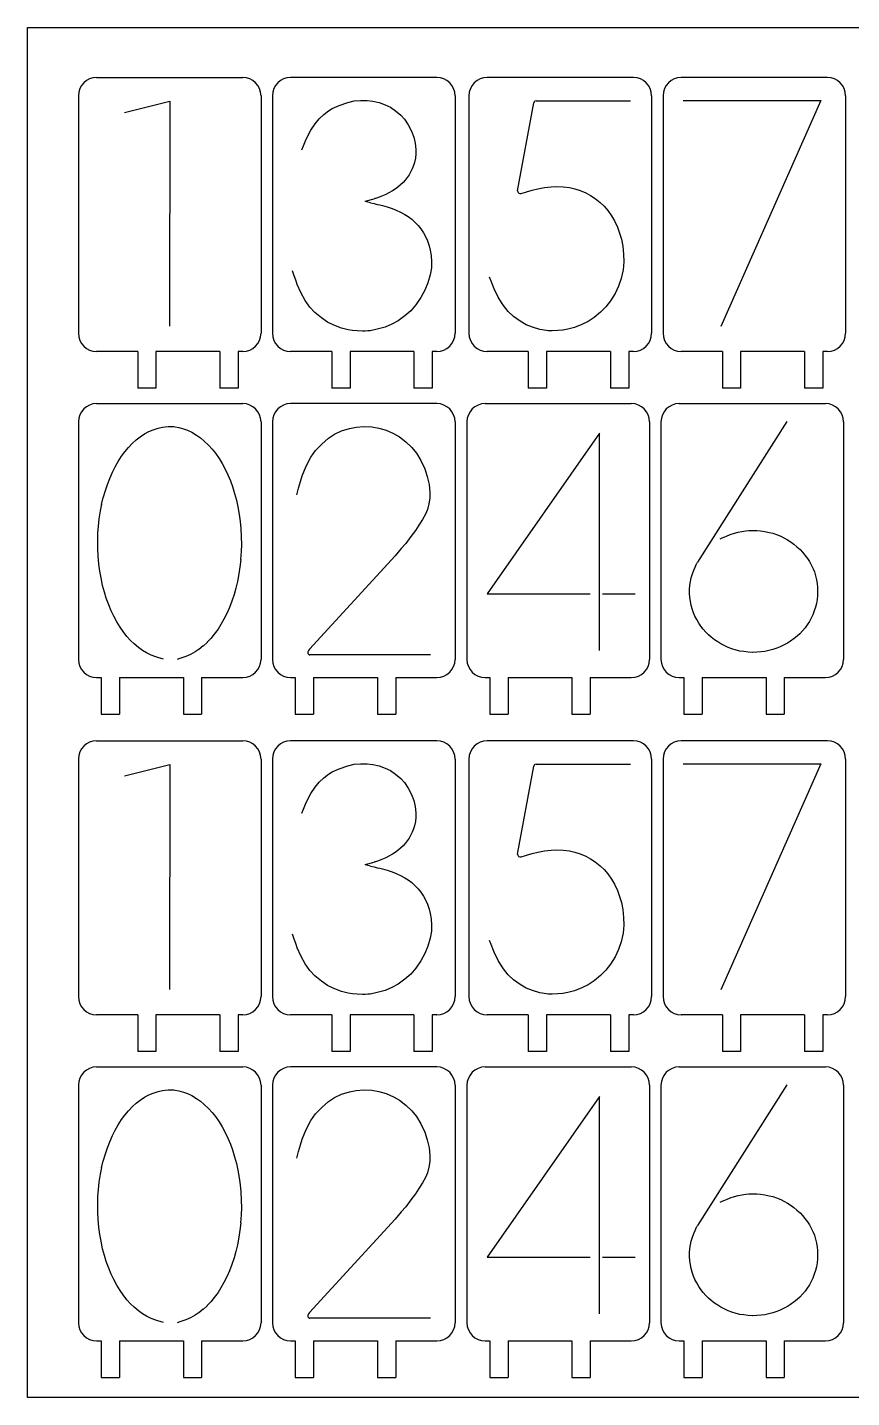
# Model space of a CAD drawing. Header units: millimetres. Extents: x 2133 to 4632, y 1065 to 2652.
# Drawn here: x 4232.3 to 4412.8, y 2005.3 to 2305.3 of the extents above; entities that cross this region are included whole.
import ezdxf

# ---------------------------------------------------------------- set-up
doc = ezdxf.new("R2010")
doc.units = ezdxf.units.MM
doc.layers.add('细实线', color=7, linetype='Continuous', lineweight=25)

msp = doc.modelspace()

# ---------------------------------------------------------------- linework, layer by layer
at = {"color": 7, "linetype": 'Continuous', "lineweight": 25}
for p, q in [((4247.468, 2294.303), (4279.468, 2294.303)), ((4321.96, 2294.303), (4289.96, 2294.303)), ((4365.004, 2294.303), (4333.004, 2294.303)), ((4407.497, 2294.303), (4375.497, 2294.303)), ((4243.468, 2290.303), (4243.468, 2238.303)), ((4283.468, 2290.303), (4283.468, 2238.303)), ((4285.96, 2290.303), (4285.96, 2238.303)), ((4325.96, 2290.303), (4325.96, 2238.303)), ((4329.004, 2290.303), (4329.004, 2238.303)), ((4369.004, 2290.303), (4369.004, 2238.303)), ((4371.497, 2290.303), (4371.497, 2238.303)), ((4411.497, 2290.303), (4411.497, 2238.303)), ((4256.468, 2234.303), (4247.468, 2234.303)), ((4256.468, 2234.303), (4256.468, 2226.303)), ((4274.468, 2234.303), (4260.468, 2234.303)), ((4260.468, 2234.303), (4260.468, 2226.303)), ((4274.468, 2234.303), (4274.468, 2226.303)), ((4279.468, 2234.303), (4278.468, 2234.303)), ((4278.468, 2234.303), (4278.468, 2226.303)), ((4298.96, 2234.303), (4289.96, 2234.303)), ((4298.96, 2234.303), (4298.96, 2226.303)), ((4316.96, 2234.303), (4302.96, 2234.303)), ((4302.96, 2234.303), (4302.96, 2226.303)), ((4316.96, 2234.303), (4316.96, 2226.303)), ((4321.96, 2234.303), (4320.96, 2234.303)), ((4320.96, 2234.303), (4320.96, 2226.303)), ((4342.004, 2234.303), (4333.004, 2234.303)), ((4342.004, 2234.303), (4342.004, 2226.303)), ((4360.004, 2234.303), (4346.004, 2234.303)), ((4346.004, 2234.303), (4346.004, 2226.303)), ((4360.004, 2234.303), (4360.004, 2226.303)), ((4365.004, 2234.303), (4364.004, 2234.303)), ((4364.004, 2234.303), (4364.004, 2226.303)), ((4384.497, 2234.303), (4375.497, 2234.303)), ((4384.497, 2234.303), (4384.497, 2226.303)), ((4402.497, 2234.303), (4388.497, 2234.303)), ((4388.497, 2234.303), (4388.497, 2226.303)), ((4402.497, 2234.303), (4402.497, 2226.303)), ((4407.497, 2234.303), (4406.497, 2234.303)), ((4406.497, 2234.303), (4406.497, 2226.303)), ((4260.468, 2226.303), (4256.468, 2226.303)), ((4278.468, 2226.303), (4274.468, 2226.303)), ((4302.96, 2226.303), (4298.96, 2226.303)), ((4320.96, 2226.303), (4316.96, 2226.303)), ((4346.004, 2226.303), (4342.004, 2226.303)), ((4364.004, 2226.303), (4360.004, 2226.303)), ((4388.497, 2226.303), (4384.497, 2226.303)), ((4406.497, 2226.303), (4402.497, 2226.303)), ((4247.468, 2222.891), (4279.468, 2222.891)), ((4321.96, 2222.891), (4289.96, 2222.891)), ((4332.56, 2222.891), (4364.56, 2222.891)), ((4375.052, 2222.891), (4407.052, 2222.891)), ((4243.468, 2218.891), (4243.468, 2166.891)), ((4283.468, 2218.891), (4283.468, 2166.891)), ((4285.96, 2218.891), (4285.96, 2166.891)), ((4325.96, 2218.891), (4325.96, 2166.891)), ((4328.56, 2218.891), (4328.56, 2166.891)), ((4368.56, 2218.891), (4368.56, 2166.891)), ((4371.052, 2218.891), (4371.052, 2166.891)), ((4411.052, 2218.891), (4411.052, 2166.891)), ((4247.468, 2162.891), (4248.468, 2162.891)), ((4248.468, 2162.891), (4248.468, 2154.891)), ((4252.468, 2162.891), (4252.468, 2154.891)), ((4252.468, 2162.891), (4266.468, 2162.891)), ((4266.468, 2162.891), (4266.468, 2154.891)), ((4270.468, 2162.891), (4279.468, 2162.891)), ((4270.468, 2162.891), (4270.468, 2154.891)), ((4289.96, 2162.891), (4290.96, 2162.891)), ((4290.96, 2162.891), (4290.96, 2154.891)), ((4294.96, 2162.891), (4294.96, 2154.891)), ((4294.96, 2162.891), (4308.96, 2162.891)), ((4308.96, 2162.891), (4308.96, 2154.891)), ((4312.96, 2162.891), (4321.96, 2162.891)), ((4312.96, 2162.891), (4312.96, 2154.891)), ((4332.56, 2162.891), (4333.56, 2162.891)), ((4333.56, 2162.891), (4333.56, 2154.891)), ((4337.56, 2162.891), (4337.56, 2154.891)), ((4337.56, 2162.891), (4351.56, 2162.891)), ((4351.56, 2162.891), (4351.56, 2154.891)), ((4355.56, 2162.891), (4364.56, 2162.891)), ((4355.56, 2162.891), (4355.56, 2154.891)), ((4375.052, 2162.891), (4376.052, 2162.891)), ((4376.052, 2162.891), (4376.052, 2154.891)), ((4380.052, 2162.891), (4380.052, 2154.891)), ((4380.052, 2162.891), (4394.052, 2162.891)), ((4394.052, 2162.891), (4394.052, 2154.891)), ((4398.052, 2162.891), (4407.052, 2162.891)), ((4398.052, 2162.891), (4398.052, 2154.891)), ((4248.468, 2154.891), (4252.468, 2154.891)), ((4266.468, 2154.891), (4270.468, 2154.891)), ((4290.96, 2154.891), (4294.96, 2154.891)), ((4308.96, 2154.891), (4312.96, 2154.891)), ((4333.56, 2154.891), (4337.56, 2154.891)), ((4351.56, 2154.891), (4355.56, 2154.891)), ((4376.052, 2154.891), (4380.052, 2154.891)), ((4394.052, 2154.891), (4398.052, 2154.891)), ((4247.468, 2149.068), (4279.468, 2149.068)), ((4321.96, 2149.068), (4289.96, 2149.068)), ((4365.004, 2149.068), (4333.004, 2149.068)), ((4407.497, 2149.068), (4375.497, 2149.068)), ((4243.468, 2145.068), (4243.468, 2093.068)), ((4283.468, 2145.068), (4283.468, 2093.068)), ((4285.96, 2145.068), (4285.96, 2093.068)), ((4325.96, 2145.068), (4325.96, 2093.068)), ((4329.004, 2145.068), (4329.004, 2093.068)), ((4369.004, 2145.068), (4369.004, 2093.068)), ((4371.497, 2145.068), (4371.497, 2093.068)), ((4411.497, 2145.068), (4411.497, 2093.068)), ((4256.468, 2089.068), (4247.468, 2089.068)), ((4256.468, 2089.068), (4256.468, 2081.068)), ((4274.468, 2089.068), (4260.468, 2089.068)), ((4260.468, 2089.068), (4260.468, 2081.068)), ((4274.468, 2089.068), (4274.468, 2081.068)), ((4279.468, 2089.068), (4278.468, 2089.068)), ((4278.468, 2089.068), (4278.468, 2081.068)), ((4298.96, 2089.068), (4289.96, 2089.068)), ((4298.96, 2089.068), (4298.96, 2081.068)), ((4316.96, 2089.068), (4302.96, 2089.068)), ((4302.96, 2089.068), (4302.96, 2081.068)), ((4316.96, 2089.068), (4316.96, 2081.068)), ((4321.96, 2089.068), (4320.96, 2089.068)), ((4320.96, 2089.068), (4320.96, 2081.068)), ((4342.004, 2089.068), (4333.004, 2089.068)), ((4342.004, 2089.068), (4342.004, 2081.068)), ((4360.004, 2089.068), (4346.004, 2089.068)), ((4346.004, 2089.068), (4346.004, 2081.068)), ((4360.004, 2089.068), (4360.004, 2081.068)), ((4365.004, 2089.068), (4364.004, 2089.068)), ((4364.004, 2089.068), (4364.004, 2081.068)), ((4384.497, 2089.068), (4375.497, 2089.068)), ((4384.497, 2089.068), (4384.497, 2081.068)), ((4402.497, 2089.068), (4388.497, 2089.068)), ((4388.497, 2089.068), (4388.497, 2081.068)), ((4402.497, 2089.068), (4402.497, 2081.068)), ((4407.497, 2089.068), (4406.497, 2089.068)), ((4406.497, 2089.068), (4406.497, 2081.068)), ((4260.468, 2081.068), (4256.468, 2081.068)), ((4278.468, 2081.068), (4274.468, 2081.068)), ((4302.96, 2081.068), (4298.96, 2081.068)), ((4320.96, 2081.068), (4316.96, 2081.068)), ((4346.004, 2081.068), (4342.004, 2081.068)), ((4364.004, 2081.068), (4360.004, 2081.068)), ((4388.497, 2081.068), (4384.497, 2081.068)), ((4406.497, 2081.068), (4402.497, 2081.068)), ((4247.468, 2077.656), (4279.468, 2077.656)), ((4321.96, 2077.656), (4289.96, 2077.656)), ((4332.56, 2077.656), (4364.56, 2077.656)), ((4375.052, 2077.656), (4407.052, 2077.656)), ((4243.468, 2073.656), (4243.468, 2021.656)), ((4283.468, 2073.656), (4283.468, 2021.656)), ((4285.96, 2073.656), (4285.96, 2021.656)), ((4325.96, 2073.656), (4325.96, 2021.656)), ((4328.56, 2073.656), (4328.56, 2021.656)), ((4368.56, 2073.656), (4368.56, 2021.656)), ((4371.052, 2073.656), (4371.052, 2021.656)), ((4411.052, 2073.656), (4411.052, 2021.656)), ((4247.468, 2017.656), (4248.468, 2017.656)), ((4248.468, 2017.656), (4248.468, 2009.656)), ((4252.468, 2017.656), (4252.468, 2009.656)), ((4252.468, 2017.656), (4266.468, 2017.656)), ((4266.468, 2017.656), (4266.468, 2009.656)), ((4270.468, 2017.656), (4279.468, 2017.656)), ((4270.468, 2017.656), (4270.468, 2009.656)), ((4289.96, 2017.656), (4290.96, 2017.656)), ((4290.96, 2017.656), (4290.96, 2009.656)), ((4294.96, 2017.656), (4294.96, 2009.656)), ((4294.96, 2017.656), (4308.96, 2017.656)), ((4308.96, 2017.656), (4308.96, 2009.656)), ((4312.96, 2017.656), (4321.96, 2017.656)), ((4312.96, 2017.656), (4312.96, 2009.656)), ((4332.56, 2017.656), (4333.56, 2017.656)), ((4333.56, 2017.656), (4333.56, 2009.656)), ((4337.56, 2017.656), (4337.56, 2009.656)), ((4337.56, 2017.656), (4351.56, 2017.656)), ((4351.56, 2017.656), (4351.56, 2009.656)), ((4355.56, 2017.656), (4364.56, 2017.656)), ((4355.56, 2017.656), (4355.56, 2009.656)), ((4375.052, 2017.656), (4376.052, 2017.656)), ((4376.052, 2017.656), (4376.052, 2009.656)), ((4380.052, 2017.656), (4380.052, 2009.656)), ((4380.052, 2017.656), (4394.052, 2017.656)), ((4394.052, 2017.656), (4394.052, 2009.656)), ((4398.052, 2017.656), (4407.052, 2017.656)), ((4398.052, 2017.656), (4398.052, 2009.656)), ((4248.468, 2009.656), (4252.468, 2009.656)), ((4266.468, 2009.656), (4270.468, 2009.656)), ((4290.96, 2009.656), (4294.96, 2009.656)), ((4308.96, 2009.656), (4312.96, 2009.656)), ((4333.56, 2009.656), (4337.56, 2009.656)), ((4351.56, 2009.656), (4355.56, 2009.656)), ((4376.052, 2009.656), (4380.052, 2009.656)), ((4394.052, 2009.656), (4398.052, 2009.656))]:
    msp.add_line(p, q, dxfattribs=at)
for points in [[(4302.471, 2288.833), (4303.844, 2289.153)], [(4303.844, 2289.153), (4305.24, 2289.264)], [(4305.24, 2289.264), (4306.729, 2289.257)], [(4306.729, 2289.257), (4307.977, 2289.117)], [(4307.977, 2289.117), (4309.319, 2288.787)], [(4296.224, 2285.232), (4297.23, 2286.186)], [(4297.23, 2286.186), (4298.231, 2286.983)], [(4298.231, 2286.983), (4299.069, 2287.476)], [(4299.069, 2287.476), (4300.61, 2288.148)], [(4300.61, 2288.148), (4302.471, 2288.833)], [(4309.319, 2288.787), (4310.692, 2288.313)], [(4310.692, 2288.313), (4311.812, 2287.776)], [(4311.812, 2287.776), (4312.945, 2287.011)], [(4312.945, 2287.011), (4314.08, 2286.06)], [(4314.08, 2286.06), (4314.926, 2285.147)], [(4294.385, 2282.737), (4295.328, 2284.172)], [(4295.328, 2284.172), (4296.224, 2285.232)], [(4314.926, 2285.147), (4315.713, 2283.959)], [(4315.713, 2283.959), (4316.427, 2282.567)], [(4292.796, 2279.324), (4293.231, 2280.408)], [(4293.231, 2280.408), (4293.574, 2281.215)], [(4293.574, 2281.215), (4294.385, 2282.737)], [(4316.427, 2282.567), (4316.905, 2281.261)], [(4316.905, 2281.261), (4317.221, 2279.892)], [(4292.435, 2278.425), (4292.796, 2279.324)], [(4317.221, 2279.892), (4317.396, 2278.563)], [(4317.388, 2277.575), (4317.265, 2276.633)], [(4317.396, 2278.563), (4317.388, 2277.575)], [(4316.584, 2274.318), (4316.239, 2273.598)], [(4316.867, 2275.006), (4316.584, 2274.318)], [(4317.077, 2275.702), (4316.867, 2275.006)], [(4317.265, 2276.633), (4317.077, 2275.702)], [(4314.572, 2271.291), (4314.044, 2270.789)], [(4315.019, 2271.793), (4314.572, 2271.291)], [(4315.497, 2272.411), (4315.019, 2271.793)], [(4315.906, 2273.009), (4315.497, 2272.411)], [(4316.239, 2273.598), (4315.906, 2273.009)], [(4309.212, 2268.04), (4308.548, 2267.818)], [(4310.073, 2268.367), (4309.212, 2268.04)], [(4310.832, 2268.689), (4310.073, 2268.367)], [(4311.496, 2269.022), (4310.832, 2268.689)], [(4312.234, 2269.444), (4311.496, 2269.022)], [(4312.879, 2269.854), (4312.234, 2269.444)], [(4313.436, 2270.271), (4312.879, 2269.854)], [(4314.044, 2270.789), (4313.436, 2270.271)], [(4340.676, 2268.986), (4341.645, 2269.271)], [(4341.633, 2269.268), (4342.843, 2269.599)], [(4342.843, 2269.599), (4344.075, 2269.911)], [(4344.075, 2269.911), (4345.515, 2270.178)], [(4345.515, 2270.178), (4347.021, 2270.362)], [(4347.021, 2270.362), (4348.278, 2270.42)], [(4348.278, 2270.42), (4349.605, 2270.348)], [(4349.605, 2270.348), (4351.006, 2270.174)], [(4351.006, 2270.174), (4352.164, 2269.932)], [(4352.164, 2269.932), (4353.357, 2269.541)], [(4353.357, 2269.541), (4354.612, 2269.023)], [(4354.612, 2269.023), (4355.636, 2268.492)], [(4355.636, 2268.492), (4356.657, 2267.801)], [(4308.252, 2266.694), (4308.918, 2266.523)], [(4308.413, 2267.778), (4308.254, 2267.732)], [(4308.565, 2267.823), (4308.413, 2267.778)], [(4308.918, 2266.523), (4309.498, 2266.383)], [(4309.498, 2266.383), (4310.055, 2266.253)], [(4310.055, 2266.253), (4311.103, 2265.968)], [(4311.103, 2265.968), (4312.195, 2265.618)], [(4312.195, 2265.618), (4313.091, 2265.278)], [(4313.091, 2265.278), (4314.035, 2264.83)], [(4356.657, 2267.801), (4357.722, 2266.952)], [(4357.722, 2266.952), (4358.578, 2266.141)], [(4358.578, 2266.141), (4359.393, 2265.164)], [(4359.393, 2265.164), (4360.225, 2264.002)], [(4314.006, 2264.844), (4314.984, 2264.31)], [(4314.953, 2264.327), (4315.717, 2263.843)], [(4315.717, 2263.843), (4316.481, 2263.25)], [(4316.481, 2263.25), (4317.255, 2262.558)], [(4317.255, 2262.558), (4317.874, 2261.916)], [(4360.225, 2264.002), (4360.874, 2262.921)], [(4360.874, 2262.921), (4361.449, 2261.673)], [(4317.874, 2261.916), (4318.465, 2261.155)], [(4318.465, 2261.155), (4319.05, 2260.275)], [(4319.05, 2260.275), (4319.502, 2259.467)], [(4319.502, 2259.467), (4319.901, 2258.533)], [(4361.433, 2261.715), (4362.005, 2260.213)], [(4362.005, 2260.213), (4362.408, 2258.873)], [(4319.901, 2258.533), (4320.277, 2257.45)], [(4320.277, 2257.45), (4320.539, 2256.48)], [(4320.539, 2256.48), (4320.707, 2255.32)], [(4362.408, 2258.873), (4362.687, 2257.354)], [(4362.687, 2257.354), (4362.879, 2255.581)], [(4320.707, 2255.32), (4320.79, 2253.931)], [(4320.79, 2253.931), (4320.769, 2252.636)], [(4362.934, 2253.952), (4362.753, 2252.211)], [(4362.879, 2255.581), (4362.934, 2253.952)], [(4290.653, 2251.086), (4290.362, 2251.951)], [(4291.132, 2249.727), (4290.65, 2251.096)], [(4320.519, 2251.123), (4320.016, 2249.364)], [(4320.769, 2252.636), (4320.519, 2251.123)], [(4333.854, 2249.715), (4333.518, 2250.542)], [(4362.341, 2250.289), (4361.785, 2248.624)], [(4362.753, 2252.211), (4362.341, 2250.289)], [(4291.399, 2248.969), (4291.132, 2249.727)], [(4292.166, 2247.214), (4291.399, 2248.969)], [(4293.149, 2245.444), (4292.166, 2247.214)], [(4319.367, 2247.738), (4318.466, 2246.124)], [(4320.016, 2249.364), (4319.367, 2247.738)], [(4334.393, 2248.408), (4333.854, 2249.715)], [(4334.698, 2247.672), (4334.393, 2248.409)], [(4335.542, 2246.002), (4334.698, 2247.672)], [(4360.993, 2247.028), (4359.977, 2245.374)], [(4361.785, 2248.624), (4360.993, 2247.028)], [(4294.137, 2244.039), (4293.149, 2245.444)], [(4295.282, 2242.844), (4294.137, 2244.039)], [(4317.343, 2244.495), (4316.256, 2243.224)], [(4318.466, 2246.124), (4317.343, 2244.495)], [(4336.589, 2244.347), (4335.507, 2246.057)], [(4337.616, 2243.063), (4336.589, 2244.347)], [(4358.973, 2244.054), (4357.813, 2242.901)], [(4359.977, 2245.374), (4358.973, 2244.054)], [(4296.681, 2241.647), (4295.282, 2242.844)], [(4297.999, 2240.738), (4296.681, 2241.647)], [(4313.496, 2241.05), (4312.126, 2240.262)], [(4314.988, 2242.119), (4313.496, 2241.05)], [(4316.256, 2243.224), (4314.988, 2242.119)], [(4338.79, 2241.989), (4337.616, 2243.063)], [(4340.205, 2240.938), (4338.79, 2241.989)], [(4356.419, 2241.744), (4355.125, 2240.864)], [(4357.813, 2242.901), (4356.419, 2241.744)], [(4299.405, 2240.048), (4297.999, 2240.738)], [(4301.062, 2239.422), (4299.405, 2240.048)], [(4302.568, 2239.014), (4301.062, 2239.422)], [(4303.474, 2238.88), (4302.568, 2239.014)], [(4304.548, 2238.794), (4303.474, 2238.88)], [(4305.67, 2238.765), (4304.548, 2238.794)], [(4306.292, 2238.775), (4305.67, 2238.765)], [(4306.879, 2238.805), (4306.292, 2238.775)], [(4307.402, 2238.857), (4306.879, 2238.805)], [(4308.93, 2239.159), (4307.402, 2238.857)], [(4310.634, 2239.665), (4308.93, 2239.159)], [(4312.126, 2240.262), (4310.634, 2239.665)], [(4341.521, 2240.169), (4340.205, 2240.938)], [(4342.916, 2239.619), (4341.521, 2240.169)], [(4344.548, 2239.154), (4342.916, 2239.619)], [(4346.006, 2238.892), (4344.548, 2239.154)], [(4346.348, 2238.863), (4346.006, 2238.892)], [(4346.764, 2238.845), (4346.348, 2238.863)], [(4347.212, 2238.839), (4346.764, 2238.845)], [(4348.439, 2238.877), (4347.212, 2238.839)], [(4349.644, 2238.988), (4348.439, 2238.877)], [(4350.692, 2239.162), (4349.598, 2238.981)], [(4352.139, 2239.582), (4350.692, 2239.162)], [(4353.758, 2240.217), (4352.139, 2239.582)], [(4355.125, 2240.864), (4353.758, 2240.217)], [(4258.893, 2216.795), (4259.832, 2217.184)], [(4259.832, 2217.184), (4260.915, 2217.527)], [(4260.915, 2217.527), (4261.896, 2217.746)], [(4261.896, 2217.746), (4262.462, 2217.816)], [(4262.462, 2217.816), (4263.105, 2217.862)], [(4263.105, 2217.862), (4263.748, 2217.877)], [(4263.748, 2217.877), (4264.092, 2217.872)], [(4264.092, 2217.872), (4264.409, 2217.856)], [(4264.409, 2217.856), (4264.681, 2217.83)], [(4264.681, 2217.83), (4265.499, 2217.67)], [(4265.499, 2217.67), (4266.478, 2217.392)], [(4266.478, 2217.392), (4267.408, 2217.052)], [(4267.408, 2217.052), (4268.317, 2216.608)], [(4301.127, 2216.897), (4302.83, 2217.479)], [(4302.83, 2217.479), (4304.303, 2217.771)], [(4304.303, 2217.771), (4305.995, 2217.864)], [(4305.995, 2217.864), (4307.762, 2217.793)], [(4307.762, 2217.793), (4309.237, 2217.549)], [(4309.237, 2217.549), (4310.853, 2217.044)], [(4310.853, 2217.044), (4312.497, 2216.353)], [(4254.416, 2213.269), (4255.309, 2214.21)], [(4255.309, 2214.21), (4256.123, 2214.969)], [(4256.123, 2214.969), (4256.985, 2215.628)], [(4256.985, 2215.628), (4257.987, 2216.289)], [(4257.987, 2216.289), (4258.893, 2216.795)], [(4268.317, 2216.608), (4269.337, 2216.008)], [(4269.337, 2216.008), (4270.233, 2215.389)], [(4270.233, 2215.389), (4271.051, 2214.692)], [(4271.051, 2214.692), (4271.966, 2213.806)], [(4295.433, 2212.638), (4296.756, 2214.048)], [(4296.756, 2214.048), (4298.213, 2215.314)], [(4298.213, 2215.314), (4299.532, 2216.167)], [(4299.532, 2216.167), (4301.127, 2216.897)], [(4312.497, 2216.353), (4313.822, 2215.599)], [(4313.822, 2215.599), (4315.186, 2214.534)], [(4315.186, 2214.534), (4316.525, 2213.258)], [(4252.181, 2210.202), (4252.945, 2211.386)], [(4252.945, 2211.386), (4253.65, 2212.366)], [(4253.65, 2212.366), (4254.416, 2213.269)], [(4271.966, 2213.806), (4272.766, 2212.935)], [(4272.766, 2212.935), (4273.484, 2212.01)], [(4273.484, 2212.01), (4274.275, 2210.872)], [(4293.385, 2209.215), (4294.413, 2211.194)], [(4294.413, 2211.194), (4295.433, 2212.638)], [(4316.525, 2213.258), (4317.542, 2212.021)], [(4317.542, 2212.021), (4318.481, 2210.435)], [(4250.952, 2207.912), (4251.531, 2209.082)], [(4251.531, 2209.082), (4252.181, 2210.202)], [(4274.275, 2210.872), (4274.959, 2209.78)], [(4274.959, 2209.78), (4275.559, 2208.657)], [(4275.559, 2208.657), (4276.205, 2207.302)], [(4292.505, 2207.063), (4293.385, 2209.215)], [(4318.481, 2210.435), (4319.327, 2208.61)], [(4319.327, 2208.61), (4319.883, 2206.928)], [(4249.386, 2203.883), (4249.822, 2205.213)], [(4249.822, 2205.213), (4250.337, 2206.518)], [(4250.337, 2206.518), (4250.952, 2207.912)], [(4276.205, 2207.302), (4276.755, 2206.018)], [(4276.755, 2206.018), (4277.218, 2204.727)], [(4291.697, 2204.349), (4292.121, 2205.836)], [(4292.116, 2205.82), (4292.505, 2207.063)], [(4319.883, 2206.928), (4320.256, 2205.171)], [(4320.256, 2205.171), (4320.466, 2203.487)], [(4248.571, 2200.817), (4248.939, 2202.313)], [(4248.933, 2202.291), (4249.386, 2203.883)], [(4277.218, 2204.727), (4277.699, 2203.19)], [(4277.699, 2203.19), (4278.096, 2201.743)], [(4291.283, 2202.899), (4291.697, 2204.349)], [(4320.461, 2202.224), (4320.252, 2200.976)], [(4320.466, 2203.487), (4320.461, 2202.224)], [(4248.046, 2197.68), (4248.303, 2199.392)], [(4248.303, 2199.392), (4248.579, 2200.851)], [(4278.096, 2201.743), (4278.404, 2200.316)], [(4278.404, 2200.316), (4278.701, 2198.629)], [(4319.892, 2199.697), (4319.456, 2198.68)], [(4320.252, 2200.976), (4319.892, 2199.697)], [(4247.762, 2194.54), (4247.862, 2196.091)], [(4247.862, 2196.091), (4248.046, 2197.68)], [(4278.701, 2198.629), (4278.924, 2197.049)], [(4278.924, 2197.049), (4279.06, 2195.52)], [(4318.044, 2196.266), (4317.267, 2195.102)], [(4318.83, 2197.554), (4318.044, 2196.266)], [(4319.456, 2198.68), (4318.83, 2197.554)], [(4247.712, 2192.745), (4247.762, 2194.54)], [(4279.06, 2195.52), (4279.152, 2193.733)], [(4279.152, 2193.733), (4279.183, 2192.071)], [(4316.299, 2193.767), (4315.187, 2192.298)], [(4317.267, 2195.102), (4316.299, 2193.767)], [(4384.049, 2193.286), (4384.488, 2193.486)], [(4384.488, 2193.486), (4385.042, 2193.738)], [(4385.039, 2193.736), (4385.388, 2193.893)], [(4385.388, 2193.893), (4386.232, 2194.221)], [(4386.232, 2194.221), (4387.139, 2194.522)], [(4387.139, 2194.522), (4387.928, 2194.734)], [(4387.928, 2194.734), (4388.784, 2194.906)], [(4388.784, 2194.906), (4389.642, 2195.04)], [(4389.642, 2195.04), (4390.327, 2195.107)], [(4390.327, 2195.107), (4391.138, 2195.121)], [(4391.138, 2195.121), (4392.048, 2195.096)], [(4392.048, 2195.096), (4392.866, 2195.033)], [(4392.866, 2195.033), (4393.787, 2194.898)], [(4393.787, 2194.898), (4394.745, 2194.708)], [(4394.745, 2194.708), (4395.535, 2194.502)], [(4395.535, 2194.502), (4396.386, 2194.209)], [(4396.386, 2194.209), (4397.268, 2193.856)], [(4397.268, 2193.856), (4397.987, 2193.519)], [(4397.987, 2193.519), (4398.752, 2193.078)], [(4398.752, 2193.078), (4399.539, 2192.58)], [(4247.721, 2191.097), (4247.712, 2192.745)], [(4247.808, 2189.539), (4247.721, 2191.097)], [(4279.136, 2190.53), (4279.013, 2188.728)], [(4279.183, 2192.071), (4279.134, 2190.509)], [(4315.187, 2192.298), (4314.163, 2191.154)], [(4399.539, 2192.58), (4400.178, 2192.122)], [(4400.178, 2192.122), (4400.839, 2191.567)], [(4400.839, 2191.567), (4401.513, 2190.94)], [(4401.513, 2190.94), (4402.05, 2190.378)], [(4402.05, 2190.378), (4402.59, 2189.719)], [(4247.97, 2187.775), (4247.808, 2189.539)], [(4248.171, 2186.189), (4247.97, 2187.775)], [(4278.853, 2187.139), (4278.621, 2185.637)], [(4279.015, 2188.748), (4278.848, 2187.109)], [(4378.219, 2186.424), (4378.516, 2187.117)], [(4378.516, 2187.117), (4378.863, 2187.834)], [(4402.59, 2189.719), (4403.132, 2188.981)], [(4403.132, 2188.981), (4403.554, 2188.33)], [(4403.554, 2188.33), (4403.957, 2187.581)], [(4403.957, 2187.581), (4404.347, 2186.75)], [(4248.434, 2184.733), (4248.171, 2186.189)], [(4248.795, 2183.095), (4248.434, 2184.733)], [(4278.625, 2185.659), (4278.298, 2183.97)], [(4377.514, 2183.954), (4377.687, 2184.738)], [(4377.687, 2184.738), (4377.942, 2185.63)], [(4377.942, 2185.63), (4378.219, 2186.424)], [(4404.347, 2186.75), (4404.636, 2186.026)], [(4404.636, 2186.026), (4404.885, 2185.206)], [(4404.885, 2185.206), (4405.106, 2184.3)], [(4405.106, 2184.3), (4405.246, 2183.514)], [(4249.173, 2181.631), (4248.795, 2183.095)], [(4249.593, 2180.309), (4249.173, 2181.631)], [(4277.562, 2181.117), (4277.058, 2179.605)], [(4277.95, 2182.462), (4277.562, 2181.117)], [(4278.298, 2183.97), (4277.95, 2182.462)], [(4377.323, 2181.35), (4377.333, 2182.171)], [(4377.384, 2180.5), (4377.323, 2181.35)], [(4377.333, 2182.171), (4377.403, 2183.116)], [(4377.403, 2183.116), (4377.514, 2183.954)], [(4405.246, 2183.514), (4405.329, 2182.612)], [(4405.326, 2182.648), (4405.358, 2181.7)], [(4405.358, 2181.7), (4405.336, 2180.889)], [(4250.131, 2178.833), (4249.593, 2180.309)], [(4250.666, 2177.523), (4250.131, 2178.833)], [(4276.56, 2178.238), (4276.03, 2177.048)], [(4277.058, 2179.605), (4276.56, 2178.238)], [(4377.506, 2179.564), (4377.384, 2180.5)], [(4377.66, 2178.77), (4377.506, 2179.564)], [(4377.887, 2177.972), (4377.66, 2178.77)], [(4404.897, 2178.322), (4404.634, 2177.518)], [(4405.08, 2179.098), (4404.897, 2178.322)], [(4405.238, 2180.025), (4405.08, 2179.098)], [(4405.336, 2180.889), (4405.238, 2180.025)], [(4251.225, 2176.364), (4250.666, 2177.523)], [(4251.92, 2175.082), (4251.225, 2176.364)], [(4252.594, 2173.959), (4251.92, 2175.082)], [(4275.364, 2175.723), (4274.705, 2174.54)], [(4276.03, 2177.048), (4275.364, 2175.723)], [(4378.189, 2177.098), (4377.887, 2177.972)], [(4378.495, 2176.361), (4378.189, 2177.098)], [(4378.87, 2175.635), (4378.495, 2176.361)], [(4379.334, 2174.844), (4378.87, 2175.635)], [(4403.557, 2175.217), (4403.063, 2174.444)], [(4403.968, 2175.944), (4403.557, 2175.217)], [(4404.298, 2176.659), (4403.968, 2175.944)], [(4404.634, 2177.518), (4404.284, 2176.623)], [(4253.273, 2172.99), (4252.594, 2173.959)], [(4254.104, 2171.937), (4253.273, 2172.99)], [(4273.244, 2172.43), (4272.456, 2171.459)], [(4274.051, 2173.534), (4273.244, 2172.43)], [(4274.705, 2174.54), (4274.051, 2173.534)], [(4379.777, 2174.18), (4379.334, 2174.844)], [(4380.283, 2173.541), (4379.777, 2174.18)], [(4380.89, 2172.85), (4380.283, 2173.541)], [(4381.454, 2172.277), (4380.89, 2172.85)], [(4382.073, 2171.74), (4381.454, 2172.277)], [(4401.428, 2172.503), (4400.851, 2171.957)], [(4402.062, 2173.172), (4401.428, 2172.503)], [(4402.602, 2173.806), (4402.062, 2173.172)], [(4403.063, 2174.444), (4402.602, 2173.806)], [(4254.897, 2171.033), (4254.104, 2171.937)], [(4255.677, 2170.284), (4254.897, 2171.033)], [(4256.626, 2169.493), (4255.677, 2170.284)], [(4257.518, 2168.84), (4256.626, 2169.493)], [(4269.915, 2169.119), (4269.017, 2168.53)], [(4270.794, 2169.837), (4269.868, 2169.089)], [(4271.724, 2170.689), (4270.768, 2169.815)], [(4272.456, 2171.459), (4271.696, 2170.663)], [(4382.805, 2171.168), (4382.073, 2171.74)], [(4383.475, 2170.7), (4382.805, 2171.168)], [(4384.19, 2170.28), (4383.475, 2170.7)], [(4385.028, 2169.845), (4384.19, 2170.28)], [(4385.789, 2169.499), (4385.028, 2169.845)], [(4386.582, 2169.212), (4385.789, 2169.499)], [(4387.507, 2168.931), (4386.582, 2169.212)], [(4395.581, 2169.059), (4394.642, 2168.811)], [(4396.403, 2169.324), (4395.581, 2169.059)], [(4397.165, 2169.638), (4396.403, 2169.324)], [(4398.021, 2170.044), (4397.165, 2169.638)], [(4398.767, 2170.447), (4398.021, 2170.044)], [(4399.445, 2170.885), (4398.767, 2170.447)], [(4400.199, 2171.431), (4399.445, 2170.885)], [(4400.851, 2171.957), (4400.199, 2171.431)], [(4258.384, 2168.334), (4257.518, 2168.84)], [(4259.422, 2167.843), (4258.384, 2168.334)], [(4260.424, 2167.461), (4259.422, 2167.843)], [(4260.884, 2167.324), (4260.424, 2167.461)], [(4261.584, 2167.121), (4260.879, 2167.326)], [(4262.118, 2166.967), (4261.585, 2167.121)], [(4265.716, 2167.07), (4265.092, 2166.848)], [(4266.54, 2167.363), (4265.716, 2167.07)], [(4266.999, 2167.53), (4266.54, 2167.363)], [(4267.993, 2167.975), (4266.999, 2167.53)], [(4269.017, 2168.53), (4267.993, 2167.975)], [(4388.341, 2168.726), (4387.507, 2168.931)], [(4389.196, 2168.585), (4388.341, 2168.726)], [(4390.183, 2168.477), (4389.196, 2168.585)], [(4391.061, 2168.427), (4390.183, 2168.477)], [(4391.091, 2168.426), (4391.061, 2168.427)], [(4391.179, 2168.43), (4391.141, 2168.43)], [(4392.075, 2168.458), (4391.179, 2168.43)], [(4393, 2168.531), (4392.075, 2168.458)], [(4393.783, 2168.632), (4393, 2168.531)], [(4394.642, 2168.811), (4393.783, 2168.632)], [(4298.231, 2141.748), (4299.069, 2142.241)], [(4299.069, 2142.241), (4300.61, 2142.913)], [(4300.61, 2142.913), (4302.471, 2143.598)], [(4302.471, 2143.598), (4303.844, 2143.918)], [(4303.844, 2143.918), (4305.24, 2144.029)], [(4305.24, 2144.029), (4306.729, 2144.022)], [(4306.729, 2144.022), (4307.977, 2143.882)], [(4307.977, 2143.882), (4309.319, 2143.552)], [(4309.319, 2143.552), (4310.692, 2143.078)], [(4310.692, 2143.078), (4311.812, 2142.541)], [(4311.812, 2142.541), (4312.945, 2141.776)], [(4295.328, 2138.937), (4296.224, 2139.997)], [(4296.224, 2139.997), (4297.23, 2140.951)], [(4297.23, 2140.951), (4298.231, 2141.748)], [(4312.945, 2141.776), (4314.08, 2140.825)], [(4314.08, 2140.825), (4314.926, 2139.912)], [(4314.926, 2139.912), (4315.713, 2138.724)], [(4293.574, 2135.98), (4294.385, 2137.502)], [(4294.385, 2137.502), (4295.328, 2138.937)], [(4315.713, 2138.724), (4316.427, 2137.332)], [(4316.427, 2137.332), (4316.905, 2136.026)], [(4316.905, 2136.026), (4317.221, 2134.657)], [(4292.435, 2133.19), (4292.796, 2134.089)], [(4292.796, 2134.089), (4293.231, 2135.173)], [(4293.231, 2135.173), (4293.574, 2135.98)], [(4317.221, 2134.657), (4317.396, 2133.328)], [(4317.396, 2133.328), (4317.388, 2132.34)], [(4317.077, 2130.467), (4316.867, 2129.771)], [(4317.265, 2131.398), (4317.077, 2130.467)], [(4317.388, 2132.34), (4317.265, 2131.398)], [(4315.497, 2127.176), (4315.019, 2126.558)], [(4315.906, 2127.774), (4315.497, 2127.176)], [(4316.239, 2128.363), (4315.906, 2127.774)], [(4316.584, 2129.083), (4316.239, 2128.363)], [(4316.867, 2129.771), (4316.584, 2129.083)], [(4312.234, 2124.209), (4311.496, 2123.787)], [(4312.879, 2124.619), (4312.234, 2124.209)], [(4313.436, 2125.036), (4312.879, 2124.619)], [(4314.044, 2125.554), (4313.436, 2125.036)], [(4314.572, 2126.056), (4314.044, 2125.554)], [(4315.019, 2126.558), (4314.572, 2126.056)], [(4340.676, 2123.751), (4341.645, 2124.036)], [(4341.633, 2124.033), (4342.843, 2124.364)], [(4342.843, 2124.364), (4344.075, 2124.676)], [(4344.075, 2124.676), (4345.515, 2124.943)], [(4345.515, 2124.943), (4347.021, 2125.127)], [(4347.021, 2125.127), (4348.278, 2125.185)], [(4348.278, 2125.185), (4349.605, 2125.113)], [(4349.605, 2125.113), (4351.006, 2124.939)], [(4351.006, 2124.939), (4352.164, 2124.697)], [(4352.164, 2124.697), (4353.357, 2124.306)], [(4353.357, 2124.306), (4354.612, 2123.788)], [(4308.252, 2121.459), (4308.918, 2121.288)], [(4308.413, 2122.543), (4308.254, 2122.497)], [(4308.565, 2122.588), (4308.413, 2122.543)], [(4309.212, 2122.805), (4308.548, 2122.583)], [(4308.918, 2121.288), (4309.498, 2121.148)], [(4310.073, 2123.132), (4309.212, 2122.805)], [(4309.498, 2121.148), (4310.055, 2121.018)], [(4310.055, 2121.018), (4311.103, 2120.733)], [(4310.832, 2123.453), (4310.073, 2123.132)], [(4311.496, 2123.787), (4310.832, 2123.453)], [(4354.612, 2123.788), (4355.636, 2123.257)], [(4355.636, 2123.257), (4356.657, 2122.566)], [(4356.657, 2122.566), (4357.722, 2121.717)], [(4357.722, 2121.717), (4358.578, 2120.906)], [(4311.103, 2120.733), (4312.195, 2120.383)], [(4312.195, 2120.383), (4313.091, 2120.043)], [(4313.091, 2120.043), (4314.035, 2119.595)], [(4314.006, 2119.609), (4314.984, 2119.075)], [(4314.953, 2119.092), (4315.717, 2118.608)], [(4315.717, 2118.608), (4316.481, 2118.015)], [(4316.481, 2118.015), (4317.255, 2117.323)], [(4358.578, 2120.906), (4359.393, 2119.929)], [(4359.393, 2119.929), (4360.225, 2118.767)], [(4360.225, 2118.767), (4360.874, 2117.686)], [(4317.255, 2117.323), (4317.874, 2116.681)], [(4317.874, 2116.681), (4318.465, 2115.92)], [(4318.465, 2115.92), (4319.05, 2115.04)], [(4319.05, 2115.04), (4319.502, 2114.232)], [(4360.874, 2117.686), (4361.449, 2116.438)], [(4361.433, 2116.48), (4362.005, 2114.978)], [(4319.502, 2114.232), (4319.901, 2113.298)], [(4319.901, 2113.298), (4320.277, 2112.215)], [(4320.277, 2112.215), (4320.539, 2111.245)], [(4362.005, 2114.978), (4362.408, 2113.638)], [(4362.408, 2113.638), (4362.687, 2112.119)], [(4362.687, 2112.119), (4362.879, 2110.346)], [(4320.539, 2111.245), (4320.707, 2110.085)], [(4320.707, 2110.085), (4320.79, 2108.696)], [(4362.879, 2110.346), (4362.934, 2108.717)], [(4290.653, 2105.851), (4290.362, 2106.716)], [(4320.769, 2107.401), (4320.519, 2105.888)], [(4320.79, 2108.696), (4320.769, 2107.401)], [(4362.753, 2106.976), (4362.341, 2105.054)], [(4362.934, 2108.717), (4362.753, 2106.976)], [(4291.132, 2104.492), (4290.65, 2105.861)], [(4291.399, 2103.734), (4291.132, 2104.492)], [(4292.166, 2101.979), (4291.399, 2103.734)], [(4320.016, 2104.129), (4319.367, 2102.503)], [(4320.519, 2105.888), (4320.016, 2104.129)], [(4333.854, 2104.48), (4333.518, 2105.307)], [(4334.393, 2103.173), (4333.854, 2104.48)], [(4334.698, 2102.437), (4334.393, 2103.174)], [(4361.785, 2103.389), (4360.993, 2101.793)], [(4362.341, 2105.054), (4361.785, 2103.389)], [(4293.149, 2100.209), (4292.166, 2101.979)], [(4294.137, 2098.804), (4293.149, 2100.209)], [(4318.466, 2100.889), (4317.343, 2099.26)], [(4319.367, 2102.503), (4318.466, 2100.889)], [(4335.542, 2100.767), (4334.698, 2102.437)], [(4336.589, 2099.112), (4335.507, 2100.822)], [(4359.977, 2100.139), (4358.973, 2098.819)], [(4360.993, 2101.793), (4359.977, 2100.139)], [(4295.282, 2097.609), (4294.137, 2098.804)], [(4296.681, 2096.412), (4295.282, 2097.609)], [(4316.256, 2097.989), (4314.988, 2096.884)], [(4317.343, 2099.26), (4316.256, 2097.989)], [(4337.616, 2097.828), (4336.589, 2099.112)], [(4338.79, 2096.754), (4337.616, 2097.828)], [(4357.813, 2097.666), (4356.419, 2096.509)], [(4358.973, 2098.819), (4357.813, 2097.666)], [(4297.999, 2095.503), (4296.681, 2096.412)], [(4299.405, 2094.813), (4297.999, 2095.503)], [(4301.062, 2094.187), (4299.405, 2094.813)], [(4302.568, 2093.779), (4301.062, 2094.187)], [(4310.634, 2094.43), (4308.93, 2093.924)], [(4312.126, 2095.027), (4310.634, 2094.43)], [(4313.496, 2095.815), (4312.126, 2095.027)], [(4314.988, 2096.884), (4313.496, 2095.815)], [(4340.205, 2095.703), (4338.79, 2096.754)], [(4341.521, 2094.934), (4340.205, 2095.703)], [(4342.916, 2094.384), (4341.521, 2094.934)], [(4344.548, 2093.919), (4342.916, 2094.384)], [(4352.139, 2094.347), (4350.692, 2093.927)], [(4353.758, 2094.982), (4352.139, 2094.347)], [(4355.125, 2095.629), (4353.758, 2094.982)], [(4356.419, 2096.509), (4355.125, 2095.629)], [(4303.474, 2093.645), (4302.568, 2093.779)], [(4304.548, 2093.559), (4303.474, 2093.645)], [(4305.67, 2093.53), (4304.548, 2093.559)], [(4306.292, 2093.54), (4305.67, 2093.53)], [(4306.879, 2093.57), (4306.292, 2093.54)], [(4307.402, 2093.622), (4306.879, 2093.57)], [(4308.93, 2093.924), (4307.402, 2093.622)], [(4346.006, 2093.657), (4344.548, 2093.919)], [(4346.348, 2093.628), (4346.006, 2093.657)], [(4346.764, 2093.61), (4346.348, 2093.628)], [(4347.212, 2093.604), (4346.764, 2093.61)], [(4348.439, 2093.642), (4347.212, 2093.604)], [(4349.644, 2093.753), (4348.439, 2093.642)], [(4350.692, 2093.927), (4349.598, 2093.746)], [(4256.123, 2069.734), (4256.985, 2070.393)], [(4256.985, 2070.393), (4257.987, 2071.054)], [(4257.987, 2071.054), (4258.893, 2071.56)], [(4258.893, 2071.56), (4259.832, 2071.949)], [(4259.832, 2071.949), (4260.915, 2072.292)], [(4260.915, 2072.292), (4261.896, 2072.511)], [(4261.896, 2072.511), (4262.462, 2072.581)], [(4262.462, 2072.581), (4263.105, 2072.627)], [(4263.105, 2072.627), (4263.748, 2072.642)], [(4263.748, 2072.642), (4264.092, 2072.637)], [(4264.092, 2072.637), (4264.409, 2072.621)], [(4264.409, 2072.621), (4264.681, 2072.595)], [(4264.681, 2072.595), (4265.499, 2072.435)], [(4265.499, 2072.435), (4266.478, 2072.157)], [(4266.478, 2072.157), (4267.408, 2071.817)], [(4267.408, 2071.817), (4268.317, 2071.373)], [(4268.317, 2071.373), (4269.337, 2070.773)], [(4269.337, 2070.773), (4270.233, 2070.154)], [(4270.233, 2070.154), (4271.051, 2069.457)], [(4296.756, 2068.813), (4298.213, 2070.078)], [(4298.213, 2070.078), (4299.532, 2070.932)], [(4299.532, 2070.932), (4301.127, 2071.662)], [(4301.127, 2071.662), (4302.83, 2072.244)], [(4302.83, 2072.244), (4304.303, 2072.536)], [(4304.303, 2072.536), (4305.995, 2072.629)], [(4305.995, 2072.629), (4307.762, 2072.558)], [(4307.762, 2072.558), (4309.237, 2072.314)], [(4309.237, 2072.314), (4310.853, 2071.809)], [(4310.853, 2071.809), (4312.497, 2071.118)], [(4312.497, 2071.118), (4313.822, 2070.364)], [(4313.822, 2070.364), (4315.186, 2069.299)], [(4252.945, 2066.151), (4253.65, 2067.131)], [(4253.65, 2067.131), (4254.416, 2068.034)], [(4254.416, 2068.034), (4255.309, 2068.975)], [(4255.309, 2068.975), (4256.123, 2069.734)], [(4271.051, 2069.457), (4271.966, 2068.571)], [(4271.966, 2068.571), (4272.766, 2067.7)], [(4272.766, 2067.7), (4273.484, 2066.775)], [(4294.413, 2065.959), (4295.433, 2067.403)], [(4295.433, 2067.403), (4296.756, 2068.813)], [(4315.186, 2069.299), (4316.525, 2068.023)], [(4316.525, 2068.023), (4317.542, 2066.786)], [(4251.531, 2063.847), (4252.181, 2064.967)], [(4252.181, 2064.967), (4252.945, 2066.151)], [(4273.484, 2066.775), (4274.275, 2065.637)], [(4274.275, 2065.637), (4274.959, 2064.545)], [(4274.959, 2064.545), (4275.559, 2063.422)], [(4293.385, 2063.98), (4294.413, 2065.959)], [(4317.542, 2066.786), (4318.481, 2065.2)], [(4318.481, 2065.2), (4319.327, 2063.375)], [(4249.822, 2059.978), (4250.337, 2061.283)], [(4250.337, 2061.283), (4250.952, 2062.677)], [(4250.952, 2062.677), (4251.531, 2063.847)], [(4275.559, 2063.422), (4276.205, 2062.067)], [(4276.205, 2062.067), (4276.755, 2060.783)], [(4292.116, 2060.585), (4292.505, 2061.828)], [(4292.505, 2061.828), (4293.385, 2063.98)], [(4319.327, 2063.375), (4319.883, 2061.693)], [(4319.883, 2061.693), (4320.256, 2059.936)], [(4248.933, 2057.056), (4249.386, 2058.648)], [(4249.386, 2058.648), (4249.822, 2059.978)], [(4276.755, 2060.783), (4277.218, 2059.492)], [(4277.218, 2059.492), (4277.699, 2057.955)], [(4291.283, 2057.664), (4291.697, 2059.114)], [(4291.697, 2059.114), (4292.121, 2060.601)], [(4320.256, 2059.936), (4320.466, 2058.252)], [(4320.466, 2058.252), (4320.461, 2056.989)], [(4248.303, 2054.157), (4248.579, 2055.616)], [(4248.571, 2055.582), (4248.939, 2057.078)], [(4277.699, 2057.955), (4278.096, 2056.508)], [(4278.096, 2056.508), (4278.404, 2055.081)], [(4278.404, 2055.081), (4278.701, 2053.394)], [(4320.252, 2055.741), (4319.892, 2054.462)], [(4320.461, 2056.989), (4320.252, 2055.741)], [(4247.862, 2050.856), (4248.046, 2052.445)], [(4248.046, 2052.445), (4248.303, 2054.157)], [(4278.701, 2053.394), (4278.924, 2051.814)], [(4318.83, 2052.319), (4318.044, 2051.031)], [(4319.456, 2053.445), (4318.83, 2052.319)], [(4319.892, 2054.462), (4319.456, 2053.445)], [(4247.712, 2047.51), (4247.762, 2049.305)], [(4247.762, 2049.305), (4247.862, 2050.856)], [(4278.924, 2051.814), (4279.06, 2050.285)], [(4279.06, 2050.285), (4279.152, 2048.498)], [(4317.267, 2049.867), (4316.299, 2048.532)], [(4318.044, 2051.031), (4317.267, 2049.867)], [(4386.232, 2048.986), (4387.139, 2049.287)], [(4387.139, 2049.287), (4387.928, 2049.499)], [(4387.928, 2049.499), (4388.784, 2049.671)], [(4388.784, 2049.671), (4389.642, 2049.805)], [(4389.642, 2049.805), (4390.327, 2049.872)], [(4390.327, 2049.872), (4391.138, 2049.886)], [(4391.138, 2049.886), (4392.048, 2049.861)], [(4392.048, 2049.861), (4392.866, 2049.798)], [(4392.866, 2049.798), (4393.787, 2049.663)], [(4393.787, 2049.663), (4394.745, 2049.473)], [(4394.745, 2049.473), (4395.535, 2049.267)], [(4395.535, 2049.267), (4396.386, 2048.974)], [(4247.721, 2045.862), (4247.712, 2047.51)], [(4279.183, 2046.836), (4279.134, 2045.274)], [(4279.152, 2048.498), (4279.183, 2046.836)], [(4315.187, 2047.063), (4314.163, 2045.919)], [(4316.299, 2048.532), (4315.187, 2047.063)], [(4384.049, 2048.051), (4384.488, 2048.251)], [(4384.488, 2048.251), (4385.042, 2048.503)], [(4385.039, 2048.501), (4385.388, 2048.658)], [(4385.388, 2048.658), (4386.232, 2048.986)], [(4396.386, 2048.974), (4397.268, 2048.621)], [(4397.268, 2048.621), (4397.987, 2048.284)], [(4397.987, 2048.284), (4398.752, 2047.843)], [(4398.752, 2047.843), (4399.539, 2047.345)], [(4399.539, 2047.345), (4400.178, 2046.887)], [(4400.178, 2046.887), (4400.839, 2046.332)], [(4400.839, 2046.332), (4401.513, 2045.705)], [(4247.808, 2044.304), (4247.721, 2045.862)], [(4247.97, 2042.54), (4247.808, 2044.304)], [(4279.015, 2043.513), (4278.848, 2041.874)], [(4279.136, 2045.295), (4279.013, 2043.493)], [(4401.513, 2045.705), (4402.05, 2045.143)], [(4402.05, 2045.143), (4402.59, 2044.484)], [(4402.59, 2044.484), (4403.132, 2043.746)], [(4403.132, 2043.746), (4403.554, 2043.095)], [(4403.554, 2043.095), (4403.957, 2042.346)], [(4248.171, 2040.954), (4247.97, 2042.54)], [(4248.434, 2039.498), (4248.171, 2040.954)], [(4278.625, 2040.424), (4278.298, 2038.735)], [(4278.853, 2041.904), (4278.621, 2040.402)], [(4377.687, 2039.503), (4377.942, 2040.395)], [(4377.942, 2040.395), (4378.219, 2041.189)], [(4378.219, 2041.189), (4378.516, 2041.882)], [(4378.516, 2041.882), (4378.863, 2042.599)], [(4403.957, 2042.346), (4404.347, 2041.515)], [(4404.347, 2041.515), (4404.636, 2040.791)], [(4404.636, 2040.791), (4404.885, 2039.971)], [(4248.795, 2037.86), (4248.434, 2039.498)], [(4249.173, 2036.396), (4248.795, 2037.86)], [(4277.95, 2037.227), (4277.562, 2035.882)], [(4278.298, 2038.735), (4277.95, 2037.227)], [(4377.333, 2036.936), (4377.403, 2037.881)], [(4377.403, 2037.881), (4377.514, 2038.719)], [(4377.514, 2038.719), (4377.687, 2039.503)], [(4404.885, 2039.971), (4405.106, 2039.065)], [(4405.106, 2039.065), (4405.246, 2038.279)], [(4405.246, 2038.279), (4405.329, 2037.377)], [(4405.326, 2037.413), (4405.358, 2036.465)], [(4249.593, 2035.074), (4249.173, 2036.396)], [(4250.131, 2033.598), (4249.593, 2035.074)], [(4277.058, 2034.37), (4276.56, 2033.003)], [(4277.562, 2035.882), (4277.058, 2034.37)], [(4377.323, 2036.115), (4377.333, 2036.936)], [(4377.384, 2035.265), (4377.323, 2036.115)], [(4377.506, 2034.329), (4377.384, 2035.265)], [(4377.66, 2033.535), (4377.506, 2034.329)], [(4405.238, 2034.79), (4405.08, 2033.863)], [(4405.336, 2035.654), (4405.238, 2034.79)], [(4405.358, 2036.465), (4405.336, 2035.654)], [(4250.666, 2032.288), (4250.131, 2033.598)], [(4251.225, 2031.129), (4250.666, 2032.288)], [(4251.92, 2029.847), (4251.225, 2031.129)], [(4276.03, 2031.813), (4275.364, 2030.488)], [(4276.56, 2033.003), (4276.03, 2031.813)], [(4377.887, 2032.737), (4377.66, 2033.535)], [(4378.189, 2031.863), (4377.887, 2032.737)], [(4378.495, 2031.126), (4378.189, 2031.863)], [(4378.87, 2030.4), (4378.495, 2031.126)], [(4404.298, 2031.424), (4403.968, 2030.709)], [(4404.634, 2032.283), (4404.284, 2031.388)], [(4404.897, 2033.087), (4404.634, 2032.283)], [(4405.08, 2033.863), (4404.897, 2033.087)], [(4252.594, 2028.724), (4251.92, 2029.847)], [(4253.273, 2027.755), (4252.594, 2028.724)], [(4274.051, 2028.299), (4273.244, 2027.195)], [(4274.705, 2029.305), (4274.051, 2028.299)], [(4275.364, 2030.488), (4274.705, 2029.305)], [(4379.334, 2029.609), (4378.87, 2030.4)], [(4379.777, 2028.945), (4379.334, 2029.609)], [(4380.283, 2028.306), (4379.777, 2028.945)], [(4380.89, 2027.615), (4380.283, 2028.306)], [(4402.602, 2028.571), (4402.062, 2027.937)], [(4403.063, 2029.209), (4402.602, 2028.571)], [(4403.557, 2029.982), (4403.063, 2029.209)], [(4403.968, 2030.709), (4403.557, 2029.982)], [(4254.104, 2026.702), (4253.273, 2027.755)], [(4254.897, 2025.798), (4254.104, 2026.702)], [(4255.677, 2025.049), (4254.897, 2025.798)], [(4256.626, 2024.258), (4255.677, 2025.049)], [(4271.724, 2025.454), (4270.768, 2024.58)], [(4272.456, 2026.224), (4271.696, 2025.428)], [(4273.244, 2027.195), (4272.456, 2026.224)], [(4381.454, 2027.042), (4380.89, 2027.615)], [(4382.073, 2026.505), (4381.454, 2027.042)], [(4382.805, 2025.933), (4382.073, 2026.505)], [(4383.475, 2025.465), (4382.805, 2025.933)], [(4384.19, 2025.045), (4383.475, 2025.465)], [(4385.028, 2024.61), (4384.19, 2025.045)], [(4398.767, 2025.212), (4398.021, 2024.809)], [(4399.445, 2025.65), (4398.767, 2025.212)], [(4400.199, 2026.196), (4399.445, 2025.65)], [(4400.851, 2026.722), (4400.199, 2026.196)], [(4401.428, 2027.268), (4400.851, 2026.722)], [(4402.062, 2027.937), (4401.428, 2027.268)], [(4257.518, 2023.605), (4256.626, 2024.258)], [(4258.384, 2023.099), (4257.518, 2023.605)], [(4259.422, 2022.608), (4258.384, 2023.099)], [(4260.424, 2022.226), (4259.422, 2022.608)], [(4260.884, 2022.089), (4260.424, 2022.226)], [(4261.584, 2021.886), (4260.879, 2022.091)], [(4266.54, 2022.128), (4265.716, 2021.835)], [(4266.999, 2022.295), (4266.54, 2022.128)], [(4267.993, 2022.74), (4266.999, 2022.295)], [(4269.017, 2023.295), (4267.993, 2022.74)], [(4269.915, 2023.884), (4269.017, 2023.295)], [(4270.794, 2024.602), (4269.868, 2023.854)], [(4385.789, 2024.264), (4385.028, 2024.61)], [(4386.582, 2023.977), (4385.789, 2024.264)], [(4387.507, 2023.696), (4386.582, 2023.977)], [(4388.341, 2023.491), (4387.507, 2023.696)], [(4389.196, 2023.35), (4388.341, 2023.491)], [(4390.183, 2023.242), (4389.196, 2023.35)], [(4391.061, 2023.192), (4390.183, 2023.242)], [(4391.091, 2023.191), (4391.061, 2023.192)], [(4391.179, 2023.195), (4391.141, 2023.195)], [(4392.075, 2023.223), (4391.179, 2023.195)], [(4393, 2023.296), (4392.075, 2023.223)], [(4393.783, 2023.397), (4393, 2023.296)], [(4394.642, 2023.576), (4393.783, 2023.397)], [(4395.581, 2023.824), (4394.642, 2023.576)], [(4396.403, 2024.089), (4395.581, 2023.824)], [(4397.165, 2024.403), (4396.403, 2024.089)], [(4398.021, 2024.809), (4397.165, 2024.403)], [(4262.118, 2021.732), (4261.585, 2021.886)], [(4265.716, 2021.835), (4265.092, 2021.613)]]:
    msp.add_lwpolyline(points)
for centre, start, end in [((4247.468, 2290.303), 90, 180), ((4279.468, 2290.303), 0, 90), ((4289.96, 2290.303), 90, 180), ((4321.96, 2290.303), 0, 90), ((4333.004, 2290.303), 90, 180), ((4365.004, 2290.303), 0, 90), ((4375.497, 2290.303), 90, 180), ((4407.497, 2290.303), 0, 90), ((4247.468, 2238.303), 180, 270), ((4279.468, 2238.303), 270, 0), ((4289.96, 2238.303), 180, 270), ((4321.96, 2238.303), 270, 0), ((4333.004, 2238.303), 180, 270), ((4365.004, 2238.303), 270, 0), ((4375.497, 2238.303), 180, 270), ((4407.497, 2238.303), 270, 0), ((4247.468, 2218.891), 90, 180), ((4279.468, 2218.891), 0, 90), ((4289.96, 2218.891), 90, 180), ((4321.96, 2218.891), 0, 90), ((4332.56, 2218.891), 90, 180), ((4364.56, 2218.891), 0, 90), ((4375.052, 2218.891), 90, 180), ((4407.052, 2218.891), 0, 90), ((4247.468, 2166.891), 180, 270), ((4279.468, 2166.891), 270, 0), ((4289.96, 2166.891), 180, 270), ((4321.96, 2166.891), 270, 0), ((4332.56, 2166.891), 180, 270), ((4364.56, 2166.891), 270, 0), ((4375.052, 2166.891), 180, 270), ((4407.052, 2166.891), 270, 0), ((4247.468, 2145.068), 90, 180), ((4279.468, 2145.068), 0, 90), ((4289.96, 2145.068), 90, 180), ((4321.96, 2145.068), 0, 90), ((4333.004, 2145.068), 90, 180), ((4365.004, 2145.068), 0, 90), ((4375.497, 2145.068), 90, 180), ((4407.497, 2145.068), 0, 90), ((4247.468, 2093.068), 180, 270), ((4279.468, 2093.068), 270, 0), ((4289.96, 2093.068), 180, 270), ((4321.96, 2093.068), 270, 0), ((4333.004, 2093.068), 180, 270), ((4365.004, 2093.068), 270, 0), ((4375.497, 2093.068), 180, 270), ((4407.497, 2093.068), 270, 0), ((4247.468, 2073.656), 90, 180), ((4279.468, 2073.656), 0, 90), ((4289.96, 2073.656), 90, 180), ((4321.96, 2073.656), 0, 90), ((4332.56, 2073.656), 90, 180), ((4364.56, 2073.656), 0, 90), ((4375.052, 2073.656), 90, 180), ((4407.052, 2073.656), 0, 90), ((4247.468, 2021.656), 180, 270), ((4279.468, 2021.656), 270, 0), ((4289.96, 2021.656), 180, 270), ((4321.96, 2021.656), 270, 0), ((4332.56, 2021.656), 180, 270), ((4364.56, 2021.656), 270, 0), ((4375.052, 2021.656), 180, 270), ((4407.052, 2021.656), 270, 0)]:
    msp.add_arc(centre, 4, start, end, dxfattribs=at)
at = {"layer": '细实线'}
for p, q in [((4253.574, 2286.63), (4263.468, 2289.117)), ((4263.468, 2289.117), (4263.419, 2239.828)), ((4343.466, 2289.124), (4343.267, 2288.953)), ((4343.734, 2289.204), (4343.466, 2289.124)), ((4343.734, 2289.204), (4364.359, 2289.187)), ((4375.884, 2289.251), (4406.071, 2289.251)), ((4406.071, 2289.251), (4384.175, 2239.807)), ((4339.657, 2269.461), (4343.18, 2288.731)), ((4343.267, 2288.953), (4343.18, 2288.731)), ((4339.657, 2269.461), (4339.685, 2269.274)), ((4339.685, 2269.274), (4339.773, 2269.112)), ((4339.773, 2269.112), (4339.936, 2268.977)), ((4339.936, 2268.977), (4340.169, 2268.905)), ((4340.169, 2268.905), (4340.441, 2268.917)), ((4340.441, 2268.917), (4340.676, 2268.986)), ((4306.284, 2267.218), (4306.244, 2267.161)), ((4307.46, 2266.874), (4306.244, 2267.161)), ((4306.284, 2267.218), (4308.254, 2267.732)), ((4307.46, 2266.874), (4308.252, 2266.694)), ((4398.637, 2218.979), (4379.034, 2188.163)), ((4357.569, 2216.407), (4332.977, 2181.278)), ((4357.569, 2168.854), (4357.569, 2216.407)), ((4314.163, 2191.154), (4312.83, 2189.592)), ((4294.058, 2169.123), (4312.83, 2189.592)), ((4378.863, 2187.834), (4378.879, 2187.868)), ((4378.879, 2187.868), (4379.034, 2188.163)), ((4332.977, 2181.278), (4355.563, 2181.278)), ((4358.229, 2181.278), (4365.409, 2181.278)), ((4294.058, 2169.123), (4293.847, 2168.851)), ((4293.847, 2168.851), (4293.707, 2168.511)), ((4293.707, 2168.511), (4293.741, 2168.185)), ((4293.741, 2168.185), (4293.832, 2168.01)), ((4293.832, 2168.01), (4293.985, 2167.92)), ((4293.985, 2167.92), (4294.171, 2167.89)), ((4320.596, 2167.89), (4294.171, 2167.89)), ((4391.141, 2168.43), (4391.091, 2168.426)), ((4253.574, 2141.395), (4263.468, 2143.882)), ((4263.468, 2143.882), (4263.419, 2094.593)), ((4339.657, 2124.226), (4343.18, 2143.496)), ((4343.267, 2143.718), (4343.18, 2143.496)), ((4343.466, 2143.889), (4343.267, 2143.718)), ((4343.734, 2143.969), (4343.466, 2143.889)), ((4343.734, 2143.969), (4364.359, 2143.952)), ((4375.884, 2144.016), (4406.071, 2144.016)), ((4406.071, 2144.016), (4384.175, 2094.572)), ((4339.657, 2124.226), (4339.685, 2124.039)), ((4339.685, 2124.039), (4339.773, 2123.877)), ((4306.284, 2121.983), (4306.244, 2121.926)), ((4307.46, 2121.639), (4306.244, 2121.926)), ((4306.284, 2121.983), (4308.254, 2122.497)), ((4307.46, 2121.639), (4308.252, 2121.459)), ((4339.773, 2123.877), (4339.936, 2123.742)), ((4339.936, 2123.742), (4340.169, 2123.67)), ((4340.169, 2123.67), (4340.441, 2123.682)), ((4340.441, 2123.682), (4340.676, 2123.751)), ((4398.637, 2073.744), (4379.034, 2042.928)), ((4357.569, 2071.172), (4332.977, 2036.043)), ((4357.569, 2023.619), (4357.569, 2071.172)), ((4294.058, 2023.888), (4312.83, 2044.357)), ((4314.163, 2045.919), (4312.83, 2044.357)), ((4378.863, 2042.599), (4378.879, 2042.633)), ((4378.879, 2042.633), (4379.034, 2042.928)), ((4332.977, 2036.043), (4355.563, 2036.043)), ((4358.229, 2036.043), (4365.409, 2036.043)), ((4293.847, 2023.616), (4293.707, 2023.276)), ((4293.707, 2023.276), (4293.741, 2022.95)), ((4293.741, 2022.95), (4293.832, 2022.775)), ((4293.832, 2022.775), (4293.985, 2022.685)), ((4294.058, 2023.888), (4293.847, 2023.616)), ((4293.985, 2022.685), (4294.171, 2022.655)), ((4320.596, 2022.655), (4294.171, 2022.655)), ((4391.141, 2023.195), (4391.091, 2023.191))]:
    msp.add_line(p, q, dxfattribs=at)
msp.add_lwpolyline([(4232.313, 2305.263), (4632.313, 2305.263), (4632.313, 2005.263), (4232.313, 2005.263)], close=True, dxfattribs=at)

doc.saveas('drawing.dxf')
